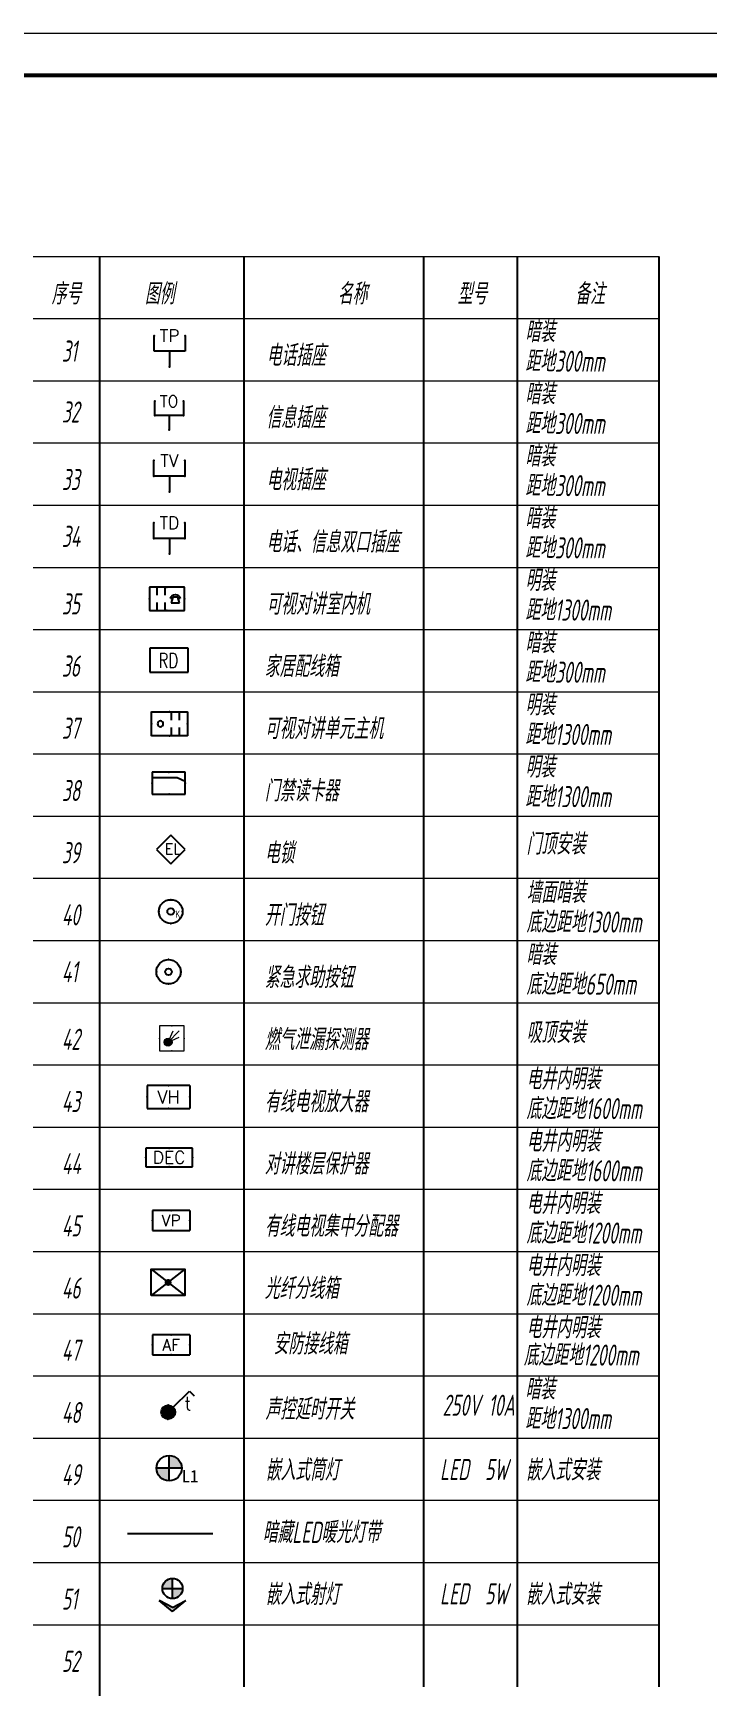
# Model space of a CAD drawing. Extents: x 5031545 to 5313844, y -886381 to -283477.
# Drawn here: x 5089755 to 5105730, y -747339 to -708181 of the extents above; entities that cross this region are included whole.
import ezdxf
from ezdxf.enums import TextEntityAlignment as Align

# ---------------------------------------------------------------- set-up
doc = ezdxf.new("R2010")
doc.units = 0
doc.header["$LTSCALE"] = 1000
doc.header["$MEASUREMENT"] = 0
doc.layers.get('0').update_dxf_attribs({"linetype": 'CONTINUOUS'})
for name, color, linetype in [('1-D2', 2, 'CONTINUOUS'), ('1-弱电', 3, 'CONTINUOUS'), ('1-弱电1', 3, 'CONTINUOUS'), ('A-标注', 1, 'CONTINUOUS'), ('E-天花灯具', 92, 'CONTINUOUS'), ('EQUIP-安防', 3, 'CONTINUOUS'), ('EQUIP-照明', 3, 'CONTINUOUS'), ('EQUIP-电视', 3, 'CONTINUOUS'), ('EQUIP-通讯', 3, 'CONTINUOUS'), ('T-通用', 7, 'CONTINUOUS'), ('TK', 252, 'CONTINUOUS'), ('电气', 6, 'CONTINUOUS')]:
    doc.layers.add(name, color=color, linetype=linetype)
for name, color, linetype, lineweight in [('DIM', 3, 'CONTINUOUS', 20), ('EQUIP-消防', 3, 'CONTINUOUS', 20), ('图框', 147, 'CONTINUOUS', 20)]:
    doc.layers.add(name, color=color, linetype=linetype, lineweight=lineweight)
doc.styles.add('1常用弱电', font='SIMPLEX.shx', dxfattribs={"width": 0.8, "height": 3.5, "bigfont": 'HZTXT.shx'})
doc.styles.add('_TCH_LABEL', font='COMPLEX', dxfattribs={"bigfont": 'GBCBIG'})
doc.styles.add('_TEL_DIM', font='simplex.shx', dxfattribs={"width": 0.8, "height": 3.5, "bigfont": 'hztxt.shx'})
doc.styles.add('CM', font='complex', dxfattribs={"width": 0.75})
doc.styles.add('HZTXT', font='gbeitc.shx', dxfattribs={"width": 0.8, "height": 400, "bigfont": 'hztxt.shx'})
doc.styles.add('SM1', font='realsz.shx', dxfattribs={"width": 0.75, "bigfont": 'realhz.shx'})
doc.styles.get("Standard").update_dxf_attribs({"font": 'gbenor.shx', "bigfont": 'gbcbig.shx'})
doc.styles.add('黑体', font='simhei.ttf')
doc.linetypes.add('LED', pattern='A,0.5,-0.2,["LED",Standard,S=0.2,R=0,X=-0.2,Y=-0.1],-0.2', length=0.9)

# ---------------------------------------------------------------- blocks, each defined once
blk = doc.blocks.new('$equip$00001677')
for p, q in [((0.75, 0.6), (-0.75, 0.6)), ((-0.75, 0.6), (-0.75, 0)), ((0.75, 0), (0.75, 0.6)), ((-0.75, 0), (0.75, 0))]:
    blk.add_line(p, q)
for p in [(0, 0.6), (-0.75, 0.3), (0, 0), (0.75, 0.3)]:
    blk.add_point(p)
at = {"style": '_TCH_LABEL', "flags": 8}
blk.add_attdef('16', text='', height=0.4, dxfattribs=at).set_placement((0, 0.3), align=Align.MIDDLE_CENTER)
at = {"style": '_TCH_LABEL', "flags": 9}
blk.add_attdef('A', (0, 0), '', height=0.00002, dxfattribs=at)
blk = doc.blocks.new('$equip$00001674')
for p, q in [((-0.5, 0.499), (-0.5, 0.999)), ((0.5, 0.999), (0.5, 0.499)), ((0.5, 0.499), (-0.5, 0.499)), ((0, 0.5), (0, 0))]:
    blk.add_line(p, q)
for p in [(-0.5, 0.999), (0.5, 0.999), (-0.5, 0.499), (0, 0), (0.5, 0.499)]:
    blk.add_point(p)
at = {"style": '_TCH_LABEL', "flags": 8}
blk.add_attdef('$TEXT$', text='', height=0.4, dxfattribs=at).set_placement((0, 0.999), align=Align.MIDDLE_CENTER)
at = {"style": '_TCH_LABEL', "flags": 9}
blk.add_attdef('A', (0, 0), '', height=0.00002, dxfattribs=at)
blk = doc.blocks.new('$equip$00001382')
for p, q in [((-0.5, 0.499), (-0.5, 0.999)), ((0.5, 0.999), (0.5, 0.499)), ((0.5, 0.499), (-0.5, 0.499)), ((0, 0.5), (0, 0))]:
    blk.add_line(p, q)
for p in [(-0.5, 0.999), (0.5, 0.999), (0, 0.499), (0, 0)]:
    blk.add_point(p)
at = {"style": '_TCH_LABEL', "flags": 8}
blk.add_attdef('$TEXT$', text='', height=0.4, dxfattribs=at).set_placement((0, 0.999), align=Align.MIDDLE_CENTER)
at = {"style": '_TCH_LABEL', "flags": 9}
blk.add_attdef('A', (0, 0), '', height=0.00002, dxfattribs=at)
blk = doc.blocks.new('$equip$00001801')
for p, q in [((-0.65, 0.7), (-0.65, 0)), ((0.65, 0.7), (-0.65, 0.7)), ((0.65, 0.7), (0.65, 0)), ((-0.65, 0), (0.65, 0))]:
    blk.add_line(p, q)
for p in [(0, 0.7), (-0.65, 0.35), (0, 0), (0.65, 0.35)]:
    blk.add_point(p)
at = {"color": 7, "style": '_TEL_DIM'}
blk.add_attdef('$TEXT$', text='', height=0.4, dxfattribs=at).set_placement((0, 0.35), align=Align.MIDDLE_CENTER)
at = {"color": 7, "style": '_TEL_DIM', "flags": 1}
blk.add_attdef('A', text='', height=0.00002, dxfattribs=at).set_placement((0, 0), align=Align.MIDDLE_CENTER)
blk = doc.blocks.new('$equip$00001847')
for p, q in [((-0.5, 0.499), (-0.5, 0.999)), ((0.5, 0.999), (0.5, 0.499)), ((0.5, 0.499), (-0.5, 0.499)), ((0, 0.5), (0, 0))]:
    blk.add_line(p, q)
for p in [(-0.5, 0.999), (0.5, 0.999), (-0.5, 0.499), (0, 0), (0.5, 0.499)]:
    blk.add_point(p)
at = {"color": 7, "style": '_TEL_DIM'}
blk.add_attdef('$TEXT$', text='', height=0.4, dxfattribs=at).set_placement((0, 0.999), align=Align.MIDDLE_CENTER)
at = {"color": 7, "style": '_TEL_DIM', "flags": 1}
blk.add_attdef('A', text='', height=0.00002, dxfattribs=at).set_placement((0, 0), align=Align.MIDDLE_CENTER)
blk = doc.blocks.new('$equip$00001800')
for p, q in [((-0.65, 0.7), (-0.65, 0)), ((0.65, 0.7), (-0.65, 0.7)), ((0.65, 0.7), (0.65, 0)), ((-0.65, 0), (0.65, 0))]:
    blk.add_line(p, q)
for p in [(0, 0.7), (-0.65, 0.35), (0, 0), (0.65, 0.35)]:
    blk.add_point(p)
at = {"color": 7, "style": '_TEL_DIM'}
blk.add_attdef('$TEXT$', text='', height=0.4, dxfattribs=at).set_placement((0, 0.35), align=Align.MIDDLE_CENTER)
at = {"color": 7, "style": '_TEL_DIM', "flags": 1}
blk.add_attdef('A', text='', height=0.00002, dxfattribs=at).set_placement((0, 0), align=Align.MIDDLE_CENTER)
blk = doc.blocks.new('CNS-FXX')
blk.add_lwpolyline([(0, -307), (0, 307), (782, 307), (782, -307)], close=True)
at = {"layer": 'T-通用', "linetype": 'Continuous'}
for p, q in [((782, 307), (0, -307)), ((0, 307), (782, -307))]:
    blk.add_line(p, q, dxfattribs=at)
at = {"layer": 'T-通用', "linetype": 'Continuous', "const_width": 79.4}
blk.add_lwpolyline([(351, 0, 1), (431, 0, 1)], format="xyb", close=True, dxfattribs=at)
blk = doc.blocks.new('$equip$00002647')
at = {"linetype": 'Continuous'}
for p, q in [((-0.63, -0.415), (-0.63, 0.415)), ((-0.63, -0.415), (-0.63, 0.415)), ((-0.63, 0.415), (0.62, 0.415)), ((0.066, 0.129), (0.066, 0.415)), ((0.345, 0.129), (0.345, 0.415)), ((0.62, 0.415), (0.62, -0.415)), ((0.62, -0.415), (-0.63, -0.415)), ((0.066, -0.415), (0.066, -0.129)), ((0.345, -0.415), (0.345, -0.129))]:
    blk.add_line(p, q, dxfattribs=at)
at = {"const_width": 0.05}
blk.add_lwpolyline([(-0.63, 0.415), (0.62, 0.415), (0.62, -0.415), (-0.63, -0.415), (-0.63, 0.415), (0.62, 0.415)], dxfattribs=at)
at = {"linetype": 'Continuous'}
for start, end in [(0, 180), (180, 0)]:
    blk.add_arc((-0.32, 0), 0.1, start, end, dxfattribs=at)
at = {"color": 1}
for p in [(-0.63, 0), (-0.005, 0.415), (0.62, 0), (-0.005, -0.415)]:
    blk.add_point(p, dxfattribs=at)
at = {"color": 7, "style": '_TEL_DIM', "flags": 1}
blk.add_attdef('A', text='', height=0.000025, dxfattribs=at).set_placement((0, 0), align=Align.MIDDLE_CENTER)
blk = doc.blocks.new('A$C61097B59')
at = {"layer": '1-D2'}
for p, q in [((-88, 338), (-88, 0)), ((447, 338), (-88, 338)), ((447, 0), (447, 338)), ((-88, 0), (447, 0))]:
    blk.add_line(p, q, dxfattribs=at)
at = {"layer": '1-D2', "linetype": 'Continuous', "style": 'CM', "width": 0.75}
blk.add_text('RD', height=204, dxfattribs=at).set_placement((31, 63))
blk = doc.blocks.new('3电锁')
at = {"layer": '1-弱电1'}
for p, q in [((0, 743), (-372, 372)), ((372, 372), (0, 743)), ((-372, 372), (0, 0)), ((0, 0), (372, 372))]:
    blk.add_line(p, q, dxfattribs=at)
at = {"layer": '1-弱电1', "style": '1常用弱电'}
blk.add_text('EL', height=277.7, dxfattribs=at).set_placement((-160, 247))
blk = doc.blocks.new('$equip$00002479')
at = {"const_width": 0.04}
blk.add_lwpolyline([(-0.3, 0, 1), (0.3, 0, 1), (-0.3, 0, 0.942883)], format="xyb", dxfattribs=at)
for radius in [0.3, 0.0841]:
    blk.add_circle((0, 0), radius)
for p in [(-0.3, 0), (0, 0.3), (0.3, 0), (0, -0.3)]:
    blk.add_point(p)
at = {"color": 7, "style": '_TEL_DIM', "flags": 1}
blk.add_attdef('A', text='', height=0.00002, dxfattribs=at).set_placement((0, 0), align=Align.MIDDLE_CENTER)
blk = doc.blocks.new('$equip$00001600')
for p, q in [((0.5, 0), (-0.5, 0)), ((-0.5, 0), (-0.5, -1)), ((0.5, -1), (0.5, 0)), ((-0.15, -0.65), (0.3, -0.2)), ((-0.15, -0.65), (0.05, -0.2)), ((-0.15, -0.65), (0.3, -0.45)), ((-0.5, -1), (0.5, -1))]:
    blk.add_line(p, q)
blk.add_circle((-0.15, -0.65), 0.158)
for p in [(0, 0), (-0.5, -0.5), (0.5, -0.5), (0, -1)]:
    blk.add_point(p)
for points in [[(-0.287, -0.571), (-0.013, -0.571), (-0.308, -0.65), (0.008, -0.65)], [(-0.287, -0.729), (-0.013, -0.729), (-0.308, -0.65), (0.008, -0.65)], [(-0.229, -0.513), (-0.071, -0.513), (-0.287, -0.571), (-0.013, -0.571)], [(-0.15, -0.492), (-0.15, -0.492), (-0.229, -0.513), (-0.071, -0.513)], [(-0.229, -0.787), (-0.071, -0.787), (-0.287, -0.729), (-0.013, -0.729)], [(-0.15, -0.808), (-0.15, -0.808), (-0.229, -0.787), (-0.071, -0.787)]]:
    blk.add_solid(points)
at = {"flags": 9}
blk.add_attdef('A', (0, 0), '', height=0.00002, dxfattribs=at)
blk.add_attdef('B', text='', height=0.4, dxfattribs=at).set_placement((0.784, -0.7), align=Align.MIDDLE_CENTER)
blk = doc.blocks.new('$equip$00002628')
at = {"linetype": 'Continuous'}
for p, q in [((-0.625, 0.415), (0.625, 0.415)), ((-0.625, -0.415), (-0.625, 0.415)), ((-0.472, 0.01), (-0.409, 0.01)), ((-0.446, -0.138), (-0.395, 0.058)), ((-0.395, 0.058), (-0.395, 0.058)), ((-0.395, 0.058), (-0.206, 0.058)), ((-0.206, 0.058), (-0.155, -0.138)), ((-0.191, 0.01), (-0.129, 0.01)), ((0.071, 0.129), (0.071, 0.415)), ((0.35, 0.129), (0.35, 0.415)), ((0.625, 0.415), (0.625, -0.415)), ((0.625, -0.415), (-0.625, -0.415)), ((-0.155, -0.138), (-0.446, -0.138)), ((0.071, -0.415), (0.071, -0.129)), ((0.35, -0.415), (0.35, -0.129))]:
    blk.add_line(p, q, dxfattribs=at)
at = {"const_width": 0.04}
blk.add_lwpolyline([(-0.625, 0.415), (0.625, 0.415), (0.625, -0.415), (-0.625, -0.415), (-0.625, 0.415), (0.625, 0.415)], dxfattribs=at)
at = {"linetype": 'Continuous'}
blk.add_arc((-0.3, -0.011), 0.173, 6.98974, 173.01026, dxfattribs=at)
for p in [(-0.625, 0), (0, 0.415), (0, -0.415), (0.625, 0)]:
    blk.add_point(p)
at = {"color": 7, "style": '_TEL_DIM', "flags": 1}
blk.add_attdef('A', text='', height=0.000025, dxfattribs=at).set_placement((0, 0), align=Align.MIDDLE_CENTER)
blk = doc.blocks.new('$equip$00002617')
for p, q in [((0.625, 0.415), (-0.625, 0.415)), ((-0.625, 0.415), (-0.625, -0.415)), ((-0.625, 0.215), (0.325, 0.215)), ((0.325, 0.215), (0.625, 0.075)), ((0.625, -0.415), (0.625, 0.415)), ((-0.625, -0.415), (0.625, -0.415))]:
    blk.add_line(p, q)
at = {"linetype": 'Continuous', "const_width": 0.04}
blk.add_lwpolyline([(-0.625, 0.415), (0.625, 0.415), (0.625, -0.415), (-0.625, -0.415)], close=True, dxfattribs=at)
at = {"color": 1}
for p in [(-0.625, 0), (0, 0.415), (0.625, 0), (0.018, -0.415)]:
    blk.add_point(p, dxfattribs=at)
at = {"color": 7, "style": '_TEL_DIM', "flags": 1}
blk.add_attdef('A', text='', height=0.000025, dxfattribs=at).set_placement((0, 0), align=Align.MIDDLE_CENTER)
blk = doc.blocks.new('A$C18BE6784')
at = {"layer": 'EQUIP-安防', "linetype": 'ByBlock', "xscale": 400, "yscale": 400, "zscale": 400}
blk.add_blockref('$equip$00002479', (-47, 62), dxfattribs=at)
at = {"layer": 'EQUIP-安防', "color": 7, "linetype": 'ByBlock', "style": 'SM1', "width": 0.75}
blk.add_text('K', height=71.8, dxfattribs=at).set_placement((0, 0))
blk = doc.blocks.new('DFADS')
at = {"layer": 'A-标注'}
h = blk.add_hatch(color=251, dxfattribs=at)
h.paths.add_polyline_path([(3405.6, 358.33), (3411.6, 358.33, 0.414214), (3405.6, 364.33)])
h.paths.add_polyline_path([(3399.6, 358.33, 0.414214), (3405.6, 352.33), (3405.6, 358.33)])
at = {"layer": 'A-标注', "color": 92}
for p, q in [((3405.6, 352.33), (3405.6, 364.33)), ((3411.6, 358.33), (3399.6, 358.33))]:
    blk.add_line(p, q, dxfattribs=at)
blk.add_circle((3405.6, 358.33), 6, dxfattribs=at)
at = {"layer": 'A-标注', "color": 3, "style": '黑体'}
blk.add_text('L1', height=5.76, dxfattribs=at).set_placement((3411.58, 351.7))
blk = doc.blocks.new('$equip$00001822')
for p, q in [((0.147, 0.356), (0.625, 0.833)), ((0.625, 0.833), (0.766, 0.692))]:
    blk.add_line(p, q)
blk.add_circle((0, 0.208), 0.208)
for p in [(-0.208, 0.208), (-0.015, 0.001), (0, 0.417), (0.208, 0.208)]:
    blk.add_point(p)
for points in [[(-0.18, 0.313), (0.18, 0.313), (-0.208, 0.208), (0.208, 0.208)], [(-0.18, 0.104), (0.18, 0.104), (-0.208, 0.208), (0.208, 0.208)], [(-0.104, 0.389), (0.104, 0.389), (-0.18, 0.313), (0.18, 0.313)], [(-0.104, 0.028), (0.104, 0.028), (-0.18, 0.104), (0.18, 0.104)], [(0, 0.417), (0, 0.417), (-0.104, 0.389), (0.104, 0.389)], [(0, 0), (0, 0), (-0.104, 0.028), (0.104, 0.028)]]:
    blk.add_solid(points)
at = {"color": 7, "style": '_TEL_DIM'}
blk.add_attdef('$TEXT$', text='', height=0.4, dxfattribs=at).set_placement((0.581, 0.465), align=Align.MIDDLE_CENTER)
at = {"color": 7, "style": '_TEL_DIM', "flags": 1}
blk.add_attdef('A', text='', height=0.00002, dxfattribs=at).set_placement((0, 0), align=Align.MIDDLE_CENTER)
blk = doc.blocks.new('嵌入式射灯&醒')
h = blk.add_hatch(color=251)
h.paths.add_polyline_path([(-1.18, 1.31), (-2.29, 0), (-1.18, -1.31), (-1.89, 0)])
edge = h.paths.add_edge_path()
edge.add_line((0, 0), (1, 0))
edge.add_arc((0, 0), 1, 360, 450)
edge.add_line((0, 1), (0, 0))
edge = h.paths.add_edge_path()
edge.add_line((0, -1), (0, 0))
edge.add_line((0, 0), (-1, 0))
edge.add_arc((0, 0), 1, 180, 270)
for p, q in [((-2.29, 0), (-1.18, 1.31)), ((-2.29, 0), (-1.18, -1.31)), ((-1.89, 0), (-1.18, 1.31)), ((-1.89, 0), (-1.18, -1.31)), ((-1, 0), (1, 0)), ((0, 1), (0, -1))]:
    blk.add_line(p, q)
blk.add_circle((0, 0), 1)
blk = doc.blocks.new('*U187')
at = {"xscale": 39.82222222273323, "yscale": 39.82222222273323, "zscale": 39.82222222273323}
blk.add_blockref('嵌入式射灯&醒', (0, 0), dxfattribs=at)

msp = doc.modelspace()

# ---------------------------------------------------------------- linework, layer by layer
at = {"color": 6, "linetype": 'LED', "ltscale": 2}
msp.add_line((5091989.5, -743705), (5094007.8, -743705), dxfattribs=at)
at = {"layer": 'DIM', "color": 2, "linetype": 'Continuous'}
for p, q in [((5089754.8, -713467.2), (5104567.3, -713467.2)), ((5089754.8, -714939.9), (5104567.3, -714939.9)), ((5089754.8, -716412.6), (5104567.3, -716412.6)), ((5089754.8, -717885.3), (5104567.3, -717885.3)), ((5089754.8, -719358), (5104567.3, -719358)), ((5089754.8, -720830.7), (5104567.3, -720830.7)), ((5089754.8, -722303.4), (5104567.3, -722303.4)), ((5089754.8, -723776.1), (5104567.3, -723776.1)), ((5089754.8, -725248.8), (5104567.3, -725248.8)), ((5089754.8, -726721.5), (5104567.3, -726721.5)), ((5089754.8, -728194.1), (5104567.3, -728194.1)), ((5089754.8, -729666.8), (5104567.3, -729666.8)), ((5089754.8, -731139.5), (5104567.3, -731139.5)), ((5089754.8, -732612.2), (5104567.3, -732612.2)), ((5089754.8, -734084.9), (5104567.3, -734084.9)), ((5089754.8, -735557.6), (5104567.3, -735557.6)), ((5089754.8, -737030.3), (5104567.3, -737030.3)), ((5089754.8, -738503), (5104567.3, -738503)), ((5089754.8, -739975.2), (5104567.3, -739975.2)), ((5089754.8, -741447.9), (5104567.3, -741447.9)), ((5089754.8, -741448.4), (5091325.2, -741448.4)), ((5089754.8, -742921.1), (5091325.2, -742921.1)), ((5089754.8, -742921.1), (5104567.3, -742921.1)), ((5089754.8, -744393.3), (5104567.3, -744393.3)), ((5089754.8, -744393.8), (5091325.2, -744393.8)), ((5089754.8, -745866.5), (5091325.2, -745866.5)), ((5089754.8, -745866.5), (5104567.3, -745866.5))]:
    msp.add_line(p, q, dxfattribs=at)
at = {"layer": 'TK', "color": 2}
for p, q in [((5091325.2, -713467.2), (5091325.2, -759120.7)), ((5094743.6, -713467.2), (5094743.6, -747339.2)), ((5098996.8, -713467.2), (5098996.8, -747339.2)), ((5101214.7, -713467.2), (5101214.7, -747339.2)), ((5104567.3, -713467.2), (5104567.3, -747339.2)), ((5104567.3, -713467.2), (5104567.3, -747339.2))]:
    msp.add_line(p, q, dxfattribs=at)
at = {"layer": '图框'}
msp.add_lwpolyline([(5061543.6, -708181), (5145643.6, -708181), (5145643.6, -767581), (5061543.6, -767581)], close=True, dxfattribs=at)
at = {"layer": '图框', "const_width": 100}
msp.add_lwpolyline([(5144643.6, -766581), (5144643.6, -709181), (5064043.6, -709181), (5064043.6, -766581)], close=True, dxfattribs=at)

# ---------------------------------------------------------------- block references
at = {"layer": '1-弱电', "xscale": 0.9149383902549744, "yscale": 0.9149383902549744, "zscale": 0.9149383902549744}
msp.add_blockref('3电锁', (5093018, -727849.9), dxfattribs=at)
at = {"layer": 'E-天花灯具', "xscale": 50.0000959623154, "yscale": 50.0000959623154, "zscale": 50.0000959623154}
msp.add_blockref('DFADS', (4922694.9, -760076.9), dxfattribs=at)
at = {"layer": 'E-天花灯具', "xscale": 6, "yscale": 6, "zscale": 6, "rotation": 90.00000000000189}
msp.add_blockref('*U187', (5093055, -745007.9), dxfattribs=at)
at = {"layer": 'EQUIP-安防'}
for name, p, xscale, yscale, zscale in [('$equip$00002628', (5092924.7, -721577.4), -659.2771084336564, 659.2771084336564, 659.277108433735), ('A$C61097B59', (5092670.3, -723314.4), 1.697142899036407, 1.697142899036407, 1.697142899036407), ('$equip$00002647', (5092986.8, -724535.7), 678.8571428656578, 678.8571428656578, 678.8571428656578), ('$equip$00002617', (5092966.4, -725941.5), 624, 624, 624), ('$equip$00002479', (5092960.8, -730407.5), 960, 960, 960)]:
    msp.add_blockref(name, p, dxfattribs=dict(at, xscale=xscale, yscale=yscale, zscale=zscale))
at = {"layer": 'EQUIP-消防', "ltscale": 5, "xscale": 589.6135482788086, "yscale": 589.6135482788086, "zscale": 589.6135482788086}
msp.add_blockref('$equip$00001600', (5093039.5, -731689.5), dxfattribs=at)
at = {"layer": 'EQUIP-照明', "color": 6, "xscale": 800, "yscale": 800, "zscale": 800}
msp.add_blockref('$equip$00001822', (5092954.5, -740999.6), dxfattribs=at).add_auto_attribs({'$TEXT$': 't'})
at = {"layer": 'EQUIP-电视', "xscale": 678.8571428656578, "yscale": 678.8571428656578, "zscale": 678.8571428656578}
for p, values in [((5093022.3, -736534.2), {'$TEXT$': 'VP'}), ((5093022.3, -739479.6), {'$TEXT$': 'AF'})]:
    msp.add_blockref('$equip$00001800', p, dxfattribs=at).add_auto_attribs(values)
at = {"layer": 'EQUIP-通讯'}
for name, p, xscale, yscale, zscale, values in [('$equip$00001382', (5092985.9, -716083.5), 736.6071428656578, 736.6071428656578, 736.6071428656578, {'$TEXT$': 'TP'}), ('$equip$00001847', (5092974.6, -717578.3), 678.8571428656578, 678.8571428656578, 678.8571428656578, {'$TEXT$': 'TO'}), ('$equip$00001674', (5092980.6, -719039.5), 736.6071428656578, 736.6071428656578, 736.6071428656578, {'$TEXT$': 'TV'}), ('$equip$00001674', (5092980.6, -720512.2), 736.6071428656578, 736.6071428656578, 736.6071428656578, {'$TEXT$': 'TD'}), ('$equip$00001801', (5092961.2, -733642.2), 777.8571428656578, 777.8571428656578, 777.8571428656578, {'$TEXT$': 'VH'})]:
    msp.add_blockref(name, p, dxfattribs=dict(at, xscale=xscale, yscale=yscale, zscale=zscale)).add_auto_attribs(values)
at = {"layer": 'EQUIP-通讯', "ltscale": 5}
ref = msp.add_blockref('$equip$00001677', (5092974.7, -735022.6), dxfattribs=dict(at, xscale=736.6071428656578, yscale=736.6071428656578, zscale=736.6071428656578))
ref.add_attrib('$TEXT$', 'DEC', dxfattribs={"layer": '0', "height": 294.64, "style": '_TCH_LABEL', "flags": 8}).set_placement((5092974.7, -734801.6), align=Align.MIDDLE_CENTER)
at = {"layer": 'EQUIP-通讯', "ltscale": 5, "xscale": 1.018285691738129, "yscale": 1.018285691738129, "zscale": 1.018285691738129}
msp.add_blockref('CNS-FXX', (5092553.3, -737762.7), dxfattribs=at)
at = {"layer": '电气', "linetype": 'ByBlock', "xscale": 2.339999999850988, "yscale": 2.339999999850988, "zscale": 2.339999999850988}
msp.add_blockref('A$C18BE6784', (5093123, -729125.5), dxfattribs=at)

# ---------------------------------------------------------------- texts
at = {"color": 0, "style": 'HZTXT', "width": 0.7}
for s, p in [('序号', (5090188.5, -714606.9)), ('图例', (5092398.4, -714606.9)), ('名称', (5096963.5, -714606.9)), ('型号', (5099798.9, -714606.9)), ('备注', (5102585.2, -714606.9)), ('暗装', (5101406.8, -715500)), ('31', (5090436.2, -715961.1)), ('电话插座', (5095278.5, -716063.3)), ('距地300mm', (5101406.8, -716201.7)), ('暗装', (5101406.8, -716972.7)), ('32', (5090436.2, -717402.7)), ('信息插座', (5095273.2, -717536)), ('距地300mm', (5101406.8, -717674.3)), ('暗装', (5101406.8, -718445.4)), ('33', (5090436.2, -719000.8)), ('电视插座', (5095273.2, -719008.7)), ('距地300mm', (5101406.8, -719147)), ('暗装', (5101406.8, -719918.1)), ('34', (5090436.2, -720348.1)), ('电话、信息双口插座', (5095273.2, -720481.3)), ('距地300mm', (5101406.8, -720619.7)), ('明装', (5101406.8, -721390.8)), ('35', (5090436.2, -721946.2)), ('可视对讲室内机', (5095273.2, -721954)), ('距地1300mm', (5101406.8, -722092.4)), ('暗装', (5101406.8, -722863.5)), ('36', (5090436.2, -723418.8)), ('家居配线箱', (5095236, -723426.7)), ('距地300mm', (5101406.8, -723565.1)), ('明装', (5101406.8, -724336.2)), ('37', (5090436.2, -724891.5)), ('可视对讲单元主机', (5095236, -724899.4)), ('距地1300mm', (5101406.8, -725037.8)), ('明装', (5101406.8, -725808.9)), ('38', (5090436.2, -726364.2)), ('门禁读卡器', (5095236, -726372.1)), ('距地1300mm', (5101406.8, -726510.5)), ('门顶安装', (5101431, -727631.8)), ('39', (5090436.2, -727836.9)), ('电锁', (5095236, -727844.8)), ('墙面暗装', (5101431, -728777.1)), ('40', (5090436.2, -729309.6)), ('开门按钮', (5095236, -729317.5)), ('底边距地1300mm', (5101431, -729478.7)), ('暗装', (5101431, -730249.8)), ('41', (5090436.2, -730656.9)), ('紧急求助按钮', (5095236, -730790.2)), ('底边距地650mm', (5101431, -730951.4)), ('42', (5090436.2, -732255)), ('燃气泄漏探测器', (5095236, -732262.9)), ('吸顶安装', (5101431, -732096.1)), ('电井内明装', (5101431, -733195.2)), ('43', (5090436.2, -733727.7)), ('有线电视放大器', (5095236, -733735.6)), ('底边距地1600mm', (5101431, -733896.8)), ('电井内明装', (5101431, -734667.9)), ('44', (5090436.2, -735200.4)), ('对讲楼层保护器', (5095236, -735208.3)), ('底边距地1600mm', (5101431, -735369.5)), ('电井内明装', (5101431, -736140.6)), ('45', (5090436.2, -736673.1)), ('有线电视集中分配器', (5095236, -736681)), ('底边距地1200mm', (5101431, -736842.2)), ('电井内明装', (5101431, -737613.3)), ('46', (5090436.2, -738145.8)), ('光纤分线箱', (5095236, -738153.7)), ('底边距地1200mm', (5101431, -738314.9)), ('安防接线箱', (5095442.8, -739466.8)), ('电井内明装', (5101431, -739086)), ('47', (5090436.2, -739618.5)), ('底边距地1200mm', (5101366, -739731.6)), ('暗装', (5101406.8, -740535.3)), ('48', (5090436.2, -741091.2)), ('距地1300mm', (5101406.8, -741236.9)), ('嵌入式筒灯', (5095257.2, -742452.5)), ('LED  5W', (5099388.7, -742440.5)), ('嵌入式安装', (5101418.1, -742452.5)), ('49', (5090436.2, -742563.9)), ('50', (5090436.2, -744036.6)), ('暗藏LED暖光灯带', (5095189.4, -743929)), ('51', (5090436.2, -745509.3)), ('嵌入式射灯', (5095257.2, -745397.9)), ('LED  5W', (5099388.7, -745385.9)), ('嵌入式安装', (5101418.1, -745397.9)), ('52', (5090436.2, -746981.9))]:
    msp.add_text(s, height=500, dxfattribs=at).set_placement(p)
for s, p in [('声控延时开关', (5095253.4, -740763.1)), ('250V 10A', (5099449.3, -740669.8))]:
    msp.add_text(s, height=500, dxfattribs=at).set_placement(p, align=Align.MIDDLE_LEFT)

doc.saveas('drawing.dxf')
